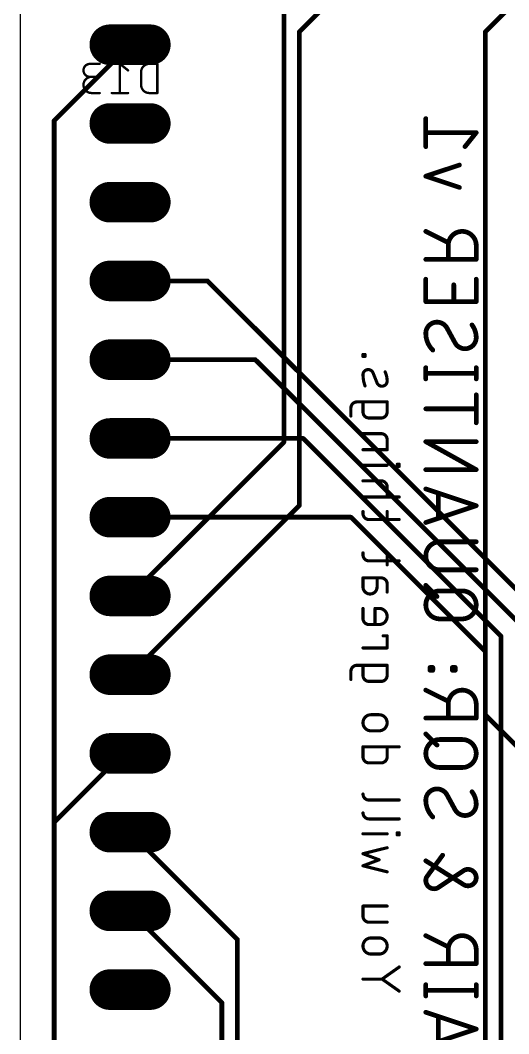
# Model space of a CAD drawing. Extents: x 0 to 39, y 0 to 99.
# Drawn here: x 0 to 15.75, y 49.68 to 82.37 of the extents above; entities that cross this region are included whole.
import ezdxf

# ---------------------------------------------------------------- set-up
doc = ezdxf.new("R2010")
doc.units = 0
for name, color, linetype in [('1', 12, 'CONTINUOUS'), ('16', 132, 'CONTINUOUS'), ('17', 110, 'CONTINUOUS'), ('20', 31, 'CONTINUOUS'), ('23', 53, 'CONTINUOUS'), ('26', 253, 'CONTINUOUS')]:
    doc.layers.add(name, color=color, linetype=linetype)

# ---------------------------------------------------------------- blocks, each defined once
blk = doc.blocks.new('LONGP100')
at = {"const_width": 1}
blk.add_lwpolyline([(-0.5, 0), (0.5, 0)], dxfattribs=at)
at = {"const_width": 0.5}
for points in [[(-0.5, 0.25, 1), (-0.5, -0.25)], [(0.5, -0.25, 1), (0.5, 0.25)]]:
    blk.add_lwpolyline(points, format="xyb", dxfattribs=at)

msp = doc.modelspace()

# ---------------------------------------------------------------- linework, layer by layer
at = {"layer": '1', "const_width": 0.1524}
for points in [[(8.5, 87), (8.5, 68.76)], [(14, 87), (9, 82)], [(15, 82), (17, 84)], [(9, 82), (9, 66.72)], [(15, 59.96), (15, 82)], [(3.54, 63.8), (8.5, 68.76)], [(3.54, 61.26), (9, 66.72)], [(18.78, 56.18), (15, 59.96)], [(3.3122, 58.72), (1.0922, 56.5)], [(3.54, 58.72), (3.3122, 58.72)], [(1.0922, 56.5), (1.0922, 37.9078)], [(3.54, 56.18), (7, 52.72)], [(3.54, 53.64), (6.5, 50.68)], [(7, 52.72), (7, 43)], [(6.5, 50.68), (6.5, 41.62)]]:
    msp.add_lwpolyline(points, dxfattribs=at)
at = {"layer": '1', "const_width": 0.0762}
for points in [[(9.0381, 82, 1), (8.9619, 82)], [(8.9731, 82.0269, 1), (9.0269, 81.9731)], [(15.0381, 82, 1), (14.9619, 82)], [(14.9731, 82.0269, 1), (15.0269, 81.9731)], [(8.4619, 68.76, 1), (8.5381, 68.76)], [(8.5269, 68.7331, 1), (8.4731, 68.7869)], [(8.9619, 66.72, 1), (9.0381, 66.72)], [(9.0269, 66.6931, 1), (8.9731, 66.7469)], [(3.5131, 63.8269, 1), (3.5669, 63.7731)], [(3.5131, 61.2869, 1), (3.5669, 61.2331)], [(14.9619, 59.96, 1), (15.0381, 59.96)], [(15.0269, 59.9869, 1), (14.9731, 59.9331)], [(3.3122, 58.7581, 1), (3.3122, 58.6819)], [(3.3391, 58.6931, 1), (3.2853, 58.7469)], [(3.54, 58.6819, 1), (3.54, 58.7581)], [(1.1303, 56.5, 1), (1.0541, 56.5)], [(1.0653, 56.5269, 1), (1.1191, 56.4731)], [(3.5669, 56.2069, 1), (3.5131, 56.1531)], [(3.5669, 53.6669, 1), (3.5131, 53.6131)], [(7.0381, 52.72, 1), (6.9619, 52.72)], [(6.9731, 52.6931, 1), (7.0269, 52.7469)], [(6.5381, 50.68, 1), (6.4619, 50.68)], [(6.4731, 50.6531, 1), (6.5269, 50.7069)]]:
    msp.add_lwpolyline(points, format="xyb", dxfattribs=at)
at = {"layer": '16', "const_width": 0.1524}
for points in [[(1.0922, 79.1322), (3.54, 81.58)], [(1.0922, 79.1322), (1.0922, 33)], [(6.04, 73.96), (3.54, 73.96)], [(16.5, 63.5), (6.04, 73.96)], [(3.54, 71.42), (7.58, 71.42)], [(7.58, 71.42), (16, 63)], [(3.54, 68.88), (9.12, 68.88)], [(9.12, 68.88), (15.5, 62.5)], [(3.54, 66.34), (10.66, 66.34)], [(10.66, 66.34), (15, 62)], [(15.5, 62.5), (15.5, 22.5)], [(15, 62), (15, 22.5)]]:
    msp.add_lwpolyline(points, dxfattribs=at)
at = {"layer": '16', "const_width": 0.0762}
for points in [[(3.5669, 81.5531, 1), (3.5131, 81.6069)], [(1.1303, 79.1322, 1), (1.0541, 79.1322)], [(1.0653, 79.1591, 1), (1.1191, 79.1053)], [(3.54, 73.9981, 1), (3.54, 73.9219)], [(6.0669, 73.9869, 1), (6.0131, 73.9331)], [(6.04, 73.9219, 1), (6.04, 73.9981)], [(3.54, 71.4581, 1), (3.54, 71.3819)], [(7.6069, 71.4469, 1), (7.5531, 71.3931)], [(7.58, 71.3819, 1), (7.58, 71.4581)], [(3.54, 68.9181, 1), (3.54, 68.8419)], [(9.1469, 68.9069, 1), (9.0931, 68.8531)], [(9.12, 68.8419, 1), (9.12, 68.9181)], [(3.54, 66.3781, 1), (3.54, 66.3019)], [(10.6869, 66.3669, 1), (10.6331, 66.3131)], [(10.66, 66.3019, 1), (10.66, 66.3781)], [(15.5381, 62.5, 1), (15.4619, 62.5)], [(15.4731, 62.4731, 1), (15.5269, 62.5269)], [(15.0381, 62, 1), (14.9619, 62)], [(14.9731, 61.9731, 1), (15.0269, 62.0269)]]:
    msp.add_lwpolyline(points, format="xyb", dxfattribs=at)
at = {"layer": '20'}
msp.add_line((0, 99.05), (0, 0), dxfattribs=at)
at = {"layer": '23'}
msp.add_point((13.7, 54.91), dxfattribs=at)
at = {"layer": '26'}
for points, const_width in [([(2.2469, 80.9619, 1), (2.2469, 80.5442)], 0.0762), ([(2.2469, 80.9809, 1), (2.2469, 80.9429)], 0.0381), ([(2.2469, 80.9429, 1), (2.2469, 80.9809)], 0.0381), ([(2.5602, 80.9429, 1), (2.5602, 80.9809)], 0.0381), ([(3.2255, 80.9768, 1), (3.2017, 80.947)], 0.0381), ([(3.2326, 80.9619, 1), (3.1945, 80.9619)], 0.0381), ([(3.4627, 80.7382, 1), (3.4865, 80.7679)], 0.0381), ([(4.1584, 80.9619, 0.4142), (3.8974, 80.7008)], 0.0762), ([(4.1584, 80.9809, 1), (4.1584, 80.9429)], 0.0381), ([(4.1584, 80.9429, 1), (4.1584, 80.9809)], 0.0381), ([(4.4385, 80.9619, 1), (4.4004, 80.9619)], 0.0381), ([(4.4195, 80.9429, 1), (4.4195, 80.9809)], 0.0381), ([(2.2992, 80.5442, 1), (2.2992, 80.0221)], 0.0762), ([(2.2469, 80.5633, 1), (2.2469, 80.5252)], 0.0381), ([(2.2469, 80.5252, 1), (2.2469, 80.5633)], 0.0381), ([(2.2992, 80.5252, 1), (2.2992, 80.5633)], 0.0381), ([(2.4558, 80.5252, 1), (2.4558, 80.5633)], 0.0381), ([(3.9164, 80.7008, 1), (3.8783, 80.7008)], 0.0381), ([(3.8783, 80.7008, 1), (3.9164, 80.7008)], 0.0381), ([(3.9164, 80.2832, 1), (3.8783, 80.2832)], 0.0381), ([(3.8783, 80.2832, 1), (3.9164, 80.2832)], 0.0381), ([(3.8974, 80.2832, 0.4142), (4.1584, 80.0221)], 0.0762), ([(2.2992, 80.0412, 1), (2.2992, 80.0031)], 0.0381), ([(2.2992, 80.0031, 1), (2.2992, 80.0412)], 0.0381), ([(2.5602, 80.0031, 1), (2.5602, 80.0412)], 0.0381), ([(2.9525, 80.0412, 1), (2.9525, 80.0031)], 0.0381), ([(3.1945, 80.0221, 1), (3.2326, 80.0221)], 0.0381), ([(3.4746, 80.0031, 1), (3.4746, 80.0412)], 0.0381), ([(4.1584, 80.0412, 1), (4.1584, 80.0031)], 0.0381), ([(4.1584, 80.003, 1), (4.1584, 80.0411)], 0.0381), ([(4.4004, 80.0221, 1), (4.4385, 80.0221)], 0.0381), ([(4.4195, 80.0031, 1), (4.4195, 80.0412)], 0.0381), ([(13.1143, 79.1967, 1), (13.0381, 79.1967)], 0.0762), ([(13.0762, 78.7832, 1), (13.0762, 78.707)], 0.0762), ([(14.7316, 78.7213, 1), (14.672, 78.7689)], 0.0762), ([(14.7018, 78.707, 1), (14.7018, 78.7832)], 0.0762), ([(13.0381, 78.2936, 1), (13.1143, 78.2936)], 0.0762), ([(14.3108, 78.3174, 1), (14.3703, 78.2698)], 0.0762), ([(14.172, 77.6634, 1), (14.1479, 77.7357)], 0.0762), ([(13.0882, 77.3745, 1), (13.0642, 77.3022)], 0.0762), ([(13.0642, 77.3745, 1), (13.0882, 77.3022)], 0.0762), ([(14.1479, 76.9409, 1), (14.172, 77.0132)], 0.0762), ([(13.0932, 75.5926, 1), (13.0592, 75.5245)], 0.0762), ([(14.7018, 75.107, 1), (13.7987, 75.107)], 0.1524), ([(13.7816, 75.1633, 1), (13.8157, 75.2314)], 0.0762), ([(13.8368, 75.107, 1), (13.7606, 75.107)], 0.0762), ([(13.7606, 75.107, 1), (13.8368, 75.107)], 0.0762), ([(14.7399, 75.107, 1), (14.6637, 75.107)], 0.0762), ([(14.6637, 75.107, 1), (14.7399, 75.107)], 0.0762), ([(13.0762, 74.6936, 1), (13.0762, 74.6174)], 0.0762), ([(13.7606, 74.6555, 1), (13.8368, 74.6555)], 0.0762), ([(14.6637, 74.6555, 1), (14.7399, 74.6555)], 0.0762), ([(14.7018, 74.6174, 1), (14.7018, 74.6936)], 0.0762), ([(13.1143, 74.0171, 1), (13.0381, 74.0171)], 0.0762), ([(14.0174, 73.8364, 1), (13.9412, 73.8364)], 0.0762), ([(14.7399, 74.0171, 1), (14.6637, 74.0171)], 0.0762), ([(13.0762, 73.3327, 1), (13.0762, 73.2565)], 0.0762), ([(13.0381, 73.2946, 1), (13.1143, 73.2946)], 0.0762), ([(13.9412, 73.2946, 1), (14.0174, 73.2946)], 0.0762), ([(14.6637, 73.2946, 1), (14.7399, 73.2946)], 0.0762), ([(14.7018, 73.2565, 1), (14.7018, 73.3327)], 0.0762), ([(13.4374, 72.6316, 0.4142), (13.0762, 72.2703)], 0.1524), ([(13.7535, 72.451, 0.2656), (13.4374, 72.6316)], 0.1524), ([(13.4374, 72.6697, 1), (13.4374, 72.5935)], 0.0762), ([(13.4374, 72.5935, 1), (13.4374, 72.6697)], 0.0762), ([(14.7018, 72.1349, 0.1623), (14.5663, 72.5413)], 0.1524), ([(14.5968, 72.5641, 1), (14.5359, 72.5184)], 0.0762), ([(13.0762, 72.2703, 0.2), (13.302, 71.7285)], 0.1524), ([(13.1143, 72.2703, 1), (13.0381, 72.2703)], 0.0762), ([(13.0381, 72.2703, 1), (13.1143, 72.2703)], 0.0762), ([(13.787, 72.4692, 1), (13.7201, 72.4327)], 0.0762), ([(13.7207, 72.4316, 1), (13.7864, 72.4703)], 0.0762), ([(14.0573, 71.9736, 1), (13.9916, 71.9349)], 0.0762), ([(14.0245, 71.9543, 0.2656), (14.3406, 71.7736)], 0.1524), ([(13.991, 71.936, 1), (14.0579, 71.9725)], 0.0762), ([(14.3406, 71.7736, 0.4142), (14.7018, 72.1349)], 0.1524), ([(14.7399, 72.1349, 1), (14.6637, 72.1349)], 0.0762), ([(14.6637, 72.1349, 1), (14.7399, 72.1349)], 0.0762), ([(11.0508, 71.6149, 1), (11.0508, 71.5641)], 0.0508), ([(11.0762, 71.5895, 1), (11.0254, 71.5895)], 0.0508), ([(11.1411, 71.5895, 1), (11.0903, 71.5895)], 0.0508), ([(11.1157, 71.5641, 1), (11.1157, 71.6149)], 0.0508), ([(13.2751, 71.7014, 1), (13.3288, 71.7555)], 0.0762), ([(14.3406, 71.8117, 1), (14.3406, 71.7355)], 0.0762), ([(14.3406, 71.7355, 1), (14.3406, 71.8117)], 0.0762), ([(11.0508, 71.55, 1), (11.0508, 71.4992)], 0.0508), ([(11.0254, 71.5246, 1), (11.0762, 71.5246)], 0.0508), ([(11.0903, 71.5246, 1), (11.1411, 71.5246)], 0.0508), ([(11.1157, 71.4992, 1), (11.1157, 71.55)], 0.0508), ([(11.3754, 70.9954, 0.8318), (11.0508, 70.9305)], 0.1016), ([(11.0508, 70.9305, 0.083), (11.1157, 70.5735)], 0.1016), ([(11.0762, 70.9309, 1), (11.0254, 70.9301)], 0.0508), ([(11.0254, 70.9301, 1), (11.0762, 70.9309)], 0.0508), ([(11.3989, 71.0048, 1), (11.3518, 70.986)], 0.0508), ([(11.3518, 70.986, 1), (11.3989, 71.0048)], 0.0508), ([(11.8297, 70.7358, 0.1025), (11.7648, 71.0279)], 0.1016), ([(11.788, 71.0383, 1), (11.7417, 71.0174)], 0.0508), ([(13.1143, 71.1623, 1), (13.0381, 71.1623)], 0.0762), ([(13.0762, 71.0197, 1), (13.0762, 70.9435)], 0.0762), ([(14.7399, 71.1623, 1), (14.6637, 71.1623)], 0.0762), ([(14.7018, 70.9435, 1), (14.7018, 71.0197)], 0.0762), ([(11.5052, 70.6709, 0.8318), (11.8297, 70.7358)], 0.1016), ([(11.5288, 70.6803, 1), (11.4816, 70.6614)], 0.0508), ([(11.4816, 70.6614, 1), (11.5288, 70.6803)], 0.0508), ([(11.8551, 70.7361, 1), (11.8043, 70.7354)], 0.0508), ([(11.8043, 70.7354, 1), (11.8551, 70.7361)], 0.0508), ([(13.0381, 70.801, 1), (13.1143, 70.801)], 0.0762), ([(14.6637, 70.801, 1), (14.7399, 70.801)], 0.0762), ([(11.0918, 70.5649, 1), (11.1396, 70.5821)], 0.0508), ([(14.7399, 70.2869, 1), (14.6637, 70.2869)], 0.0762), ([(10.8561, 70.0582, 0.4142), (10.6613, 69.8635)], 0.1016), ([(10.8561, 70.0836, 1), (10.8561, 70.0328)], 0.0508), ([(10.8561, 70.0328, 1), (10.8561, 70.0836)], 0.0508), ([(11.0762, 70.0582, 1), (11.0254, 70.0582)], 0.0508), ([(11.8551, 70.0582, 1), (11.8043, 70.0582)], 0.0508), ([(11.8297, 70.0328, 1), (11.8297, 70.0836)], 0.0508), ([(10.6867, 69.8635, 1), (10.6359, 69.8635)], 0.0508), ([(10.6359, 69.8635, 1), (10.6867, 69.8635)], 0.0508), ([(11.0508, 69.7336, 0.4142), (11.2455, 69.5389)], 0.1016), ([(11.0762, 69.7336, 1), (11.0254, 69.7336)], 0.0508), ([(11.0254, 69.7336, 1), (11.0762, 69.7336)], 0.0508), ([(11.635, 69.5389, 0.4142), (11.8297, 69.7336)], 0.1016), ([(11.8551, 69.7336, 1), (11.8043, 69.7336)], 0.0508), ([(11.8043, 69.7336, 1), (11.8551, 69.7336)], 0.0508), ([(13.0762, 69.8734, 1), (13.0762, 69.7972)], 0.0762), ([(14.7018, 69.7972, 1), (14.7018, 69.8734)], 0.0762), ([(10.6359, 69.6038, 1), (10.6867, 69.6038)], 0.0508), ([(11.2455, 69.5643, 1), (11.2455, 69.5135)], 0.0508), ([(11.2455, 69.5135, 1), (11.2455, 69.5643)], 0.0508), ([(11.635, 69.5643, 1), (11.635, 69.5135)], 0.0508), ([(11.635, 69.5135, 1), (11.635, 69.5643)], 0.0508), ([(14.6637, 69.3838, 1), (14.7399, 69.3838)], 0.0762), ([(11.0508, 69.0608, 1), (11.0508, 69.01)], 0.0508), ([(11.8297, 68.8406, 0.4142), (11.635, 69.0354)], 0.1016), ([(11.635, 69.0608, 1), (11.635, 69.01)], 0.0508), ([(11.635, 69.01, 1), (11.635, 69.0608)], 0.0508), ([(11.8551, 68.8406, 1), (11.8043, 68.8406)], 0.0508), ([(11.8043, 68.8406, 1), (11.8551, 68.8406)], 0.0508), ([(13.0947, 68.8092, 1), (13.0577, 68.7426)], 0.0762), ([(13.0762, 68.814, 1), (13.0762, 68.7378)], 0.0762), ([(14.7018, 68.7378, 1), (14.7018, 68.814)], 0.0762), ([(11.0508, 68.5415, 1), (11.0508, 68.4907)], 0.0508), ([(11.8043, 68.5161, 1), (11.8551, 68.5161)], 0.0508), ([(11.8297, 68.4907, 1), (11.8297, 68.5415)], 0.0508), ([(11.0508, 68.0391, 1), (11.0508, 67.9883)], 0.0508), ([(11.8297, 67.9883, 1), (11.8297, 68.0391)], 0.0508), ([(12.1543, 68.0716, 1), (12.1543, 68.0208)], 0.0508), ([(12.1797, 68.0462, 1), (12.1289, 68.0462)], 0.0508), ([(12.1543, 68.0067, 1), (12.1543, 67.9559)], 0.0508), ([(12.1289, 67.9813, 1), (12.1797, 67.9813)], 0.0508), ([(12.2446, 68.0462, 1), (12.1938, 68.0462)], 0.0508), ([(12.1938, 67.9813, 1), (12.2446, 67.9813)], 0.0508), ([(12.2192, 68.0208, 1), (12.2192, 68.0716)], 0.0508), ([(12.2192, 67.9559, 1), (12.2192, 68.0067)], 0.0508), ([(13.0762, 67.9109, 1), (13.0762, 67.8347)], 0.0762), ([(14.6833, 67.8395, 1), (14.7203, 67.9061)], 0.0762), ([(14.7018, 67.8347, 1), (14.7018, 67.9109)], 0.0762), ([(11.0508, 67.5368, 1), (11.0508, 67.486)], 0.0508), ([(11.8297, 67.3167, 0.4142), (11.635, 67.5114)], 0.1016), ([(11.635, 67.5368, 1), (11.635, 67.486)], 0.0508), ([(11.635, 67.486, 1), (11.635, 67.5368)], 0.0508), ([(11.8551, 67.3167, 1), (11.8043, 67.3167)], 0.0508), ([(11.0508, 67.0175, 1), (11.0508, 66.9667)], 0.0508), ([(11.8043, 67.3167, 1), (11.8551, 67.3167)], 0.0508), ([(12.2192, 66.9667, 1), (12.2192, 67.0175)], 0.0508), ([(13.0882, 67.2871, 1), (13.0642, 67.2148)], 0.0762), ([(13.5207, 67.1155, 1), (13.4445, 67.1155)], 0.0762), ([(11.8043, 66.9921, 1), (11.8551, 66.9921)], 0.0508), ([(14.7138, 66.673, 1), (14.6898, 66.7452)], 0.0762), ([(14.6898, 66.673, 1), (14.7138, 66.7452)], 0.0762), ([(11.0762, 66.5228, 1), (11.0254, 66.5228)], 0.0508), ([(11.0508, 66.4579, 0.4142), (11.2455, 66.2632)], 0.1016), ([(11.0762, 66.4579, 1), (11.0254, 66.4579)], 0.0508), ([(11.0254, 66.4579, 1), (11.0762, 66.4579)], 0.0508), ([(11.8551, 66.5228, 1), (11.8043, 66.5228)], 0.0508), ([(11.2455, 66.2886, 1), (11.2455, 66.2378)], 0.0508), ([(11.2455, 66.2378, 1), (11.2455, 66.2886)], 0.0508), ([(11.8043, 66.1334, 1), (11.8551, 66.1334)], 0.0508), ([(12.2192, 66.2378, 1), (12.2192, 66.2886)], 0.0508), ([(13.0642, 66.2034, 1), (13.0882, 66.1311)], 0.0762), ([(13.4445, 66.3027, 1), (13.5207, 66.3027)], 0.0762), ([(13.5278, 65.5454, 1), (13.5278, 64.6423)], 0.1524), ([(13.5278, 65.5835, 1), (13.5278, 65.5073)], 0.0762), ([(13.5278, 65.5073, 1), (13.5278, 65.5835)], 0.0762), ([(14.7018, 65.5073, 1), (14.7018, 65.5835)], 0.0762), ([(11.0762, 65.1893, 1), (11.0254, 65.1893)], 0.0508), ([(11.0508, 65.1244, 0.4142), (11.2455, 64.9297)], 0.1016), ([(11.0762, 65.1244, 1), (11.0254, 65.1244)], 0.0508), ([(11.0254, 65.1244, 1), (11.0762, 65.1244)], 0.0508), ([(11.8551, 65.1893, 1), (11.8043, 65.1893)], 0.0508), ([(11.2455, 64.9551, 1), (11.2455, 64.9043)], 0.0508), ([(11.2455, 64.9043, 1), (11.2455, 64.9551)], 0.0508), ([(11.8043, 64.7999, 1), (11.8551, 64.7999)], 0.0508), ([(12.2192, 64.9043, 1), (12.2192, 64.9551)], 0.0508), ([(11.0762, 64.3813, 1), (11.0254, 64.3813)], 0.0508), ([(11.0508, 64.4067, 1), (11.0508, 64.3559)], 0.0508), ([(11.5306, 64.3813, 1), (11.4798, 64.3813)], 0.0508), ([(11.8297, 64.1866, 0.4142), (11.635, 64.3813)], 0.1016), ([(11.635, 64.4067, 1), (11.635, 64.3559)], 0.0508), ([(11.635, 64.3559, 1), (11.635, 64.4067)], 0.0508), ([(13.5278, 64.6804, 1), (13.5278, 64.6042)], 0.0762), ([(13.5278, 64.6042, 1), (13.5278, 64.6804)], 0.0762), ([(14.7018, 64.6042, 1), (14.7018, 64.6804)], 0.0762), ([(11.0508, 64.0892, 1), (11.5052, 64.0892)], 0.1016), ([(11.0762, 64.0892, 1), (11.0254, 64.0892)], 0.0508), ([(11.0254, 64.0892, 1), (11.0762, 64.0892)], 0.0508), ([(11.5306, 64.0892, 1), (11.4798, 64.0892)], 0.0508), ([(11.4798, 64.0892, 1), (11.5306, 64.0892)], 0.0508), ([(11.8551, 64.1866, 1), (11.8043, 64.1866)], 0.0508), ([(11.8043, 64.1866, 1), (11.8551, 64.1866)], 0.0508), ([(13.1031, 64.1693, 1), (13.0493, 64.1154)], 0.0762), ([(11.8043, 63.9269, 1), (11.8551, 63.9269)], 0.0508), ([(13.5278, 63.9617, 1), (13.5278, 63.0586)], 0.1524), ([(13.4105, 63.7542, 1), (13.4644, 63.808)], 0.0762), ([(13.5278, 63.9998, 1), (13.5278, 63.9236)], 0.0762), ([(13.5278, 63.9236, 1), (13.5278, 63.9998)], 0.0762), ([(14.2502, 63.0586, 1), (14.2502, 63.9617)], 0.1524), ([(14.2502, 63.9998, 1), (14.2502, 63.9236)], 0.0762), ([(14.2502, 63.9236, 1), (14.2502, 63.9998)], 0.0762), ([(11.0762, 63.3966, 1), (11.0254, 63.3966)], 0.0508), ([(11.4403, 63.422, 1), (11.4403, 63.3712)], 0.0508), ([(11.4657, 63.3966, 1), (11.4149, 63.3966)], 0.0508), ([(11.5701, 62.8773, 1), (11.5701, 63.3966)], 0.1016), ([(11.5701, 63.422, 1), (11.5701, 63.3712)], 0.0508), ([(11.5701, 63.3712, 1), (11.5701, 63.422)], 0.0508), ([(11.0508, 63.072, 0.4142), (11.2455, 62.8773)], 0.1016), ([(11.0762, 63.072, 1), (11.0254, 63.072)], 0.0508), ([(11.0254, 63.072, 1), (11.0762, 63.072)], 0.0508), ([(13.5278, 63.0967, 1), (13.5278, 63.0205)], 0.0762), ([(13.5278, 63.0205, 1), (13.5278, 63.0967)], 0.0762), ([(14.2502, 63.0967, 1), (14.2502, 63.0205)], 0.0762), ([(14.2502, 63.0205, 1), (14.2502, 63.0967)], 0.0762), ([(11.2455, 62.9027, 1), (11.2455, 62.8519)], 0.0508), ([(11.2455, 62.8519, 1), (11.2455, 62.9027)], 0.0508), ([(11.4149, 62.8773, 1), (11.4657, 62.8773)], 0.0508), ([(11.5701, 62.9027, 1), (11.5701, 62.8519)], 0.0508), ([(11.5701, 62.8519, 1), (11.5701, 62.9027)], 0.0508), ([(11.6999, 62.5368, 1), (11.6999, 62.486)], 0.0508), ([(11.8551, 62.5114, 1), (11.8043, 62.5114)], 0.0508), ([(11.8297, 62.486, 1), (11.8297, 62.5368)], 0.0508), ([(11.0508, 62.1473, 1), (11.0508, 62.0965)], 0.0508), ([(11.8043, 62.1219, 1), (11.8551, 62.1219)], 0.0508), ([(11.8297, 62.0965, 1), (11.8297, 62.1473)], 0.0508), ([(10.8561, 61.5619, 0.4142), (10.6613, 61.3672)], 0.1016), ([(10.8561, 61.5873, 1), (10.8561, 61.5365)], 0.0508), ([(10.8561, 61.5365, 1), (10.8561, 61.5873)], 0.0508), ([(11.0762, 61.5619, 1), (11.0254, 61.5619)], 0.0508), ([(11.8551, 61.5619, 1), (11.8043, 61.5619)], 0.0508), ([(11.8297, 61.5365, 1), (11.8297, 61.5873)], 0.0508), ([(13.2117, 61.5298, 1), (13.2117, 61.4536)], 0.0762), ([(13.2498, 61.4917, 1), (13.1736, 61.4917)], 0.0762), ([(13.2117, 61.4395, 1), (13.2117, 61.3633)], 0.0762), ([(13.3401, 61.4917, 1), (13.2639, 61.4917)], 0.0762), ([(13.302, 61.4536, 1), (13.302, 61.5298)], 0.0762), ([(13.302, 61.3633, 1), (13.302, 61.4395)], 0.0762), ([(13.9342, 61.5298, 1), (13.9342, 61.4536)], 0.0762), ([(13.9723, 61.4917, 1), (13.8961, 61.4917)], 0.0762), ([(13.9342, 61.4395, 1), (13.9342, 61.3633)], 0.0762), ([(14.0626, 61.4917, 1), (13.9864, 61.4917)], 0.0762), ([(14.0245, 61.4536, 1), (14.0245, 61.5298)], 0.0762), ([(14.0245, 61.3633, 1), (14.0245, 61.4395)], 0.0762), ([(10.6867, 61.3672, 1), (10.6359, 61.3672)], 0.0508), ([(10.6359, 61.3672, 1), (10.6867, 61.3672)], 0.0508), ([(11.0508, 61.2374, 0.4142), (11.2455, 61.0426)], 0.1016), ([(11.0762, 61.2374, 1), (11.0254, 61.2374)], 0.0508), ([(11.0254, 61.2374, 1), (11.0762, 61.2374)], 0.0508), ([(11.635, 61.0426, 0.4142), (11.8297, 61.2374)], 0.1016), ([(11.8551, 61.2374, 1), (11.8043, 61.2374)], 0.0508), ([(11.8043, 61.2374, 1), (11.8551, 61.2374)], 0.0508), ([(13.1736, 61.4014, 1), (13.2498, 61.4014)], 0.0762), ([(13.2639, 61.4014, 1), (13.3401, 61.4014)], 0.0762), ([(13.8961, 61.4014, 1), (13.9723, 61.4014)], 0.0762), ([(13.9864, 61.4014, 1), (14.0626, 61.4014)], 0.0762), ([(10.6359, 61.1075, 1), (10.6867, 61.1075)], 0.0508), ([(11.2455, 61.068, 1), (11.2455, 61.0172)], 0.0508), ([(11.2455, 61.0172, 1), (11.2455, 61.068)], 0.0508), ([(11.635, 61.068, 1), (11.635, 61.0172)], 0.0508), ([(11.635, 61.0172, 1), (11.635, 61.068)], 0.0508), ([(13.0932, 60.7951, 1), (13.0592, 60.7269)], 0.0762), ([(14.7018, 60.3095, 1), (13.7987, 60.3095)], 0.1524), ([(13.8368, 60.3095, 1), (13.7606, 60.3095)], 0.0762), ([(13.7606, 60.3095, 1), (13.8368, 60.3095)], 0.0762), ([(13.7816, 60.3657, 1), (13.8157, 60.4338)], 0.0762), ([(14.7399, 60.3095, 1), (14.6637, 60.3095)], 0.0762), ([(14.6637, 60.3095, 1), (14.7399, 60.3095)], 0.0762), ([(11.3104, 59.9676, 1), (11.3104, 59.4483)], 0.1016), ([(11.3104, 59.993, 1), (11.3104, 59.9422)], 0.0508), ([(11.3104, 59.9422, 1), (11.3104, 59.993)], 0.0508), ([(11.5701, 59.4483, 1), (11.5701, 59.9676)], 0.1016), ([(11.5701, 59.993, 1), (11.5701, 59.9422)], 0.0508), ([(11.5701, 59.9422, 1), (11.5701, 59.993)], 0.0508), ([(13.0762, 59.896, 1), (13.0762, 59.8198)], 0.0762), ([(13.7606, 59.8579, 1), (13.8368, 59.8579)], 0.0762), ([(14.6637, 59.8579, 1), (14.7399, 59.8579)], 0.0762), ([(14.7018, 59.8198, 1), (14.7018, 59.896)], 0.0762), ([(11.3104, 59.4737, 1), (11.3104, 59.4229)], 0.0508), ([(11.3104, 59.4229, 1), (11.3104, 59.4737)], 0.0508), ([(11.5701, 59.4737, 1), (11.5701, 59.4229)], 0.0508), ([(11.5701, 59.4229, 1), (11.5701, 59.4737)], 0.0508), ([(13.1031, 59.3757, 1), (13.0493, 59.3218)], 0.0762), ([(13.5278, 59.1681, 1), (13.5278, 58.265)], 0.1524), ([(13.5278, 59.2062, 1), (13.5278, 59.13)], 0.0762), ([(13.5278, 59.13, 1), (13.5278, 59.2062)], 0.0762), ([(14.2502, 58.265, 1), (14.2502, 59.1681)], 0.1524), ([(14.2502, 59.2062, 1), (14.2502, 59.13)], 0.0762), ([(14.2502, 59.13, 1), (14.2502, 59.2062)], 0.0762), ([(11.0508, 58.9584, 1), (11.0508, 58.9076)], 0.0508), ([(11.0762, 58.933, 1), (11.0254, 58.933)], 0.0508), ([(11.8551, 58.933, 1), (11.8043, 58.933)], 0.0508), ([(12.2192, 58.9076, 1), (12.2192, 58.9584)], 0.0508), ([(13.4105, 58.9606, 1), (13.4644, 59.0145)], 0.0762), ([(11.0508, 58.6085, 0.4142), (11.2455, 58.4137)], 0.1016), ([(11.0762, 58.6085, 1), (11.0254, 58.6085)], 0.0508), ([(11.0254, 58.6085, 1), (11.0762, 58.6085)], 0.0508), ([(11.635, 58.4137, 0.4142), (11.8297, 58.6085)], 0.1016), ([(11.8551, 58.6085, 1), (11.8043, 58.6085)], 0.0508), ([(11.8043, 58.6085, 1), (11.8551, 58.6085)], 0.0508), ([(11.2455, 58.4391, 1), (11.2455, 58.3883)], 0.0508), ([(11.2455, 58.3883, 1), (11.2455, 58.4391)], 0.0508), ([(11.635, 58.4391, 1), (11.635, 58.3883)], 0.0508), ([(11.635, 58.3883, 1), (11.635, 58.4391)], 0.0508), ([(13.5278, 58.3031, 1), (13.5278, 58.2269)], 0.0762), ([(13.5278, 58.2269, 1), (13.5278, 58.3031)], 0.0762), ([(14.2502, 58.3031, 1), (14.2502, 58.2269)], 0.0762), ([(14.2502, 58.2269, 1), (14.2502, 58.3031)], 0.0762), ([(13.4374, 57.5735, 0.4142), (13.0762, 57.2123)], 0.1524), ([(13.7535, 57.3929, 0.2656), (13.4374, 57.5735)], 0.1524), ([(13.4374, 57.6116, 1), (13.4374, 57.5354)], 0.0762), ([(13.4374, 57.5354, 1), (13.4374, 57.6116)], 0.0762), ([(14.7018, 57.0768, 0.1623), (14.5663, 57.4832)], 0.1524), ([(14.5968, 57.506, 1), (14.5359, 57.4603)], 0.0762), ([(11.0508, 57.4101, 0.4142), (11.2455, 57.2154)], 0.1016), ([(11.0762, 57.4101, 1), (11.0254, 57.4101)], 0.0508), ([(11.2455, 57.2408, 1), (11.2455, 57.19)], 0.0508), ([(11.2455, 57.19, 1), (11.2455, 57.2408)], 0.0508), ([(12.2192, 57.19, 1), (12.2192, 57.2408)], 0.0508), ([(13.0762, 57.2123, 0.2), (13.302, 56.6704)], 0.1524), ([(13.1143, 57.2123, 1), (13.0381, 57.2123)], 0.0762), ([(13.0381, 57.2123, 1), (13.1143, 57.2123)], 0.0762), ([(13.787, 57.4111, 1), (13.7201, 57.3746)], 0.0762), ([(13.7207, 57.3735, 1), (13.7864, 57.4122)], 0.0762), ([(14.0573, 56.9155, 1), (13.9916, 56.8768)], 0.0762), ([(14.0245, 56.8962, 0.2656), (14.3406, 56.7155)], 0.1524), ([(13.991, 56.8779, 1), (14.0579, 56.9144)], 0.0762), ([(14.3406, 56.7155, 0.4142), (14.7018, 57.0768)], 0.1524), ([(14.7399, 57.0768, 1), (14.6637, 57.0768)], 0.0762), ([(14.6637, 57.0768, 1), (14.7399, 57.0768)], 0.0762), ([(11.0508, 56.8005, 0.4142), (11.2455, 56.6058)], 0.1016), ([(11.0762, 56.8005, 1), (11.0254, 56.8005)], 0.0508), ([(11.2455, 56.6312, 1), (11.2455, 56.5804)], 0.0508), ([(11.2455, 56.5804, 1), (11.2455, 56.6312)], 0.0508), ([(12.2192, 56.5804, 1), (12.2192, 56.6312)], 0.0508), ([(13.2751, 56.6433, 1), (13.3288, 56.6974)], 0.0762), ([(14.3406, 56.7536, 1), (14.3406, 56.6774)], 0.0762), ([(14.3406, 56.6774, 1), (14.3406, 56.7536)], 0.0762), ([(11.0508, 56.152, 1), (11.0508, 56.1012)], 0.0508), ([(11.8297, 56.1012, 1), (11.8297, 56.152)], 0.0508), ([(12.1543, 56.1844, 1), (12.1543, 56.1336)], 0.0508), ([(12.1797, 56.159, 1), (12.1289, 56.159)], 0.0508), ([(12.1543, 56.1195, 1), (12.1543, 56.0687)], 0.0508), ([(12.1289, 56.0941, 1), (12.1797, 56.0941)], 0.0508), ([(12.2446, 56.159, 1), (12.1938, 56.159)], 0.0508), ([(12.1938, 56.0941, 1), (12.2446, 56.0941)], 0.0508), ([(12.2192, 56.1336, 1), (12.2192, 56.1844)], 0.0508), ([(12.2192, 56.0687, 1), (12.2192, 56.1195)], 0.0508), ([(11.8359, 55.6532, 1), (11.8236, 55.7025)], 0.0508), ([(11.0597, 55.5069, 1), (11.0419, 55.4593)], 0.0508), ([(11.0446, 55.5077, 1), (11.057, 55.4585)], 0.0508), ([(11.579, 55.2646, 1), (11.5612, 55.3121)], 0.0508), ([(11.5612, 55.2646, 1), (11.579, 55.3121)], 0.0508), ([(13.0965, 55.2873, 1), (13.0559, 55.2228)], 0.0762), ([(13.6488, 55.4132, 1), (13.5873, 55.4582)], 0.0762), ([(11.057, 55.1183, 1), (11.0446, 55.069)], 0.0508), ([(11.0419, 55.1174, 1), (11.0597, 55.0698)], 0.0508), ([(11.8236, 54.8743, 1), (11.8359, 54.9235)], 0.0508), ([(14.7018, 54.7132, 0.5884), (14.2954, 54.939)], 0.1524), ([(14.2753, 54.9713, 1), (14.3155, 54.9066)], 0.0762), ([(14.3165, 54.9073, 1), (14.2743, 54.9707)], 0.0762), ([(13.1214, 54.7584, 0.1623), (13.0762, 54.6229)], 0.1524), ([(13.0762, 54.6229, 0.4142), (13.3471, 54.352)], 0.1524), ([(13.1143, 54.6229, 1), (13.0381, 54.6229)], 0.0762), ([(13.0381, 54.6229, 1), (13.1143, 54.6229)], 0.0762), ([(13.0906, 54.7809, 1), (13.1521, 54.7358)], 0.0762), ([(13.1518, 54.7355, 1), (13.0909, 54.7812)], 0.0762), ([(14.2954, 54.4874, 0.5884), (14.7018, 54.7132)], 0.1524), ([(14.7399, 54.7132, 1), (14.6637, 54.7132)], 0.0762), ([(14.6637, 54.7132, 1), (14.7399, 54.7132)], 0.0762), ([(13.3471, 54.352, 0.1623), (13.4826, 54.3971)], 0.1524), ([(13.3471, 54.3901, 1), (13.3471, 54.3139)], 0.0762), ([(13.3471, 54.3139, 1), (13.3471, 54.3901)], 0.0762), ([(13.4615, 54.4288, 1), (13.5037, 54.3654)], 0.0762), ([(13.5055, 54.3666, 1), (13.4597, 54.4276)], 0.0762), ([(14.3155, 54.5198, 1), (14.2753, 54.4551)], 0.0762), ([(14.2751, 54.4552, 1), (14.3157, 54.5197)], 0.0762), ([(11.0762, 53.7954, 1), (11.0254, 53.7954)], 0.0508), ([(11.0508, 53.8208, 1), (11.0508, 53.77)], 0.0508), ([(11.8297, 53.77, 1), (11.8297, 53.8208)], 0.0508), ([(11.0508, 53.4709, 0.4142), (11.2455, 53.2761)], 0.1016), ([(11.0762, 53.4709, 1), (11.0254, 53.4709)], 0.0508), ([(11.0254, 53.4709, 1), (11.0762, 53.4709)], 0.0508), ([(11.2455, 53.3015, 1), (11.2455, 53.2507)], 0.0508), ([(11.2455, 53.2507, 1), (11.2455, 53.3015)], 0.0508), ([(11.8297, 53.2507, 1), (11.8297, 53.3015)], 0.0508), ([(11.3104, 52.7667, 1), (11.3104, 52.2474)], 0.1016), ([(11.3104, 52.7921, 1), (11.3104, 52.7413)], 0.0508), ([(11.3104, 52.7413, 1), (11.3104, 52.7921)], 0.0508), ([(11.5701, 52.2474, 1), (11.5701, 52.7667)], 0.1016), ([(11.5701, 52.7921, 1), (11.5701, 52.7413)], 0.0508), ([(11.5701, 52.7413, 1), (11.5701, 52.7921)], 0.0508), ([(13.0932, 52.8753, 1), (13.0592, 52.8071)], 0.0762), ([(14.7018, 52.3896, 1), (13.7987, 52.3896)], 0.1524), ([(13.8368, 52.3896, 1), (13.7606, 52.3896)], 0.0762), ([(13.7606, 52.3896, 1), (13.8368, 52.3896)], 0.0762), ([(13.7816, 52.4459, 1), (13.8157, 52.514)], 0.0762), ([(14.7399, 52.3896, 1), (14.6637, 52.3896)], 0.0762), ([(14.6637, 52.3896, 1), (14.7399, 52.3896)], 0.0762), ([(11.3104, 52.2728, 1), (11.3104, 52.222)], 0.0508), ([(11.3104, 52.222, 1), (11.3104, 52.2728)], 0.0508), ([(11.5701, 52.2728, 1), (11.5701, 52.222)], 0.0508), ([(11.5701, 52.222, 1), (11.5701, 52.2728)], 0.0508), ([(13.0762, 51.9762, 1), (13.0762, 51.9)], 0.0762), ([(14.7018, 51.9, 1), (14.7018, 51.9762)], 0.0762), ([(12.2338, 51.809, 1), (12.2046, 51.8505)], 0.0508), ([(13.7606, 51.9381, 1), (13.8368, 51.9381)], 0.0762), ([(14.6637, 51.9381, 1), (14.7399, 51.9381)], 0.0762), ([(11.0508, 51.4657, 1), (11.0508, 51.4149)], 0.0508), ([(11.6821, 51.461, 1), (11.6528, 51.4195)], 0.0508), ([(11.6528, 51.461, 1), (11.6821, 51.4195)], 0.0508), ([(11.6675, 51.4149, 1), (11.6675, 51.4657)], 0.0508), ([(13.1143, 51.2585, 1), (13.0381, 51.2585)], 0.0762), ([(14.7399, 51.2585, 1), (14.6637, 51.2585)], 0.0762), ([(12.2046, 51.03, 1), (12.2338, 51.0716)], 0.0508), ([(13.0762, 51.116, 1), (13.0762, 51.0398)], 0.0762), ([(14.7018, 51.0398, 1), (14.7018, 51.116)], 0.0762), ([(13.0381, 50.8973, 1), (13.1143, 50.8973)], 0.0762), ([(14.6637, 50.8973, 1), (14.7399, 50.8973)], 0.0762), ([(13.0882, 50.4054, 1), (13.0642, 50.3331)], 0.0762), ([(13.5207, 50.2338, 1), (13.4445, 50.2338)], 0.0762), ([(14.7138, 49.7912, 1), (14.6898, 49.8635)], 0.0762), ([(14.6898, 49.7912, 1), (14.7138, 49.8635)], 0.0762)]:
    msp.add_lwpolyline(points, format="xyb", dxfattribs=dict(at, const_width=const_width))
for points, const_width in [([(2.5602, 80.9619), (2.2469, 80.9619)], 0.0762), ([(3.4746, 80.7531), (3.2136, 80.9619)], 0.0762), ([(3.2136, 80.9619), (3.2136, 80.0221)], 0.0762), ([(4.4195, 80.9619), (4.1584, 80.9619)], 0.0762), ([(4.4195, 80.0221), (4.4195, 80.9619)], 0.0762), ([(2.2469, 80.5442), (2.4558, 80.5442)], 0.0762), ([(3.8974, 80.7008), (3.8974, 80.2832)], 0.0762), ([(2.5602, 80.0221), (2.2992, 80.0221)], 0.0762), ([(3.4746, 80.0221), (2.9525, 80.0221)], 0.0762), ([(4.1584, 80.0221), (4.4195, 80.0221)], 0.0762), ([(13.0762, 78.2936), (13.0762, 79.1967)], 0.1524), ([(14.7018, 78.7451), (13.0762, 78.7451)], 0.1524), ([(14.3406, 78.2936), (14.7018, 78.7451)], 0.1524), ([(13.0762, 77.3383), (14.1599, 77.6996)], 0.1524), ([(14.1599, 76.9771), (13.0762, 77.3383)], 0.1524), ([(13.0762, 75.5586), (13.7987, 75.1973)], 0.1524), ([(13.7987, 75.107), (13.7987, 74.6555)], 0.1524), ([(14.7018, 74.6555), (14.7018, 75.107)], 0.1524), ([(13.0762, 74.6555), (14.7018, 74.6555)], 0.1524), ([(13.0762, 74.0171), (13.0762, 73.2946)], 0.1524), ([(13.9793, 73.2946), (13.9793, 73.8364)], 0.1524), ([(14.7018, 73.2946), (14.7018, 74.0171)], 0.1524), ([(13.0762, 73.2946), (14.7018, 73.2946)], 0.1524), ([(13.7535, 72.451), (14.0245, 71.9543)], 0.1524), ([(11.1157, 71.5895), (11.0508, 71.5895)], 0.1016), ([(11.0508, 71.5895), (11.0508, 71.5246)], 0.1016), ([(11.1157, 71.5246), (11.1157, 71.5895)], 0.1016), ([(11.0508, 71.5246), (11.1157, 71.5246)], 0.1016), ([(11.3754, 70.9954), (11.5052, 70.6709)], 0.1016), ([(13.0762, 70.801), (13.0762, 71.1623)], 0.1524), ([(14.7018, 70.9816), (13.0762, 70.9816)], 0.1524), ([(14.7018, 70.801), (14.7018, 71.1623)], 0.1524), ([(14.7018, 69.3838), (14.7018, 70.2869)], 0.1524), ([(11.8297, 70.0582), (10.8561, 70.0582)], 0.1016), ([(11.0508, 70.0582), (11.0508, 69.7336)], 0.1016), ([(11.8297, 69.7336), (11.8297, 70.0582)], 0.1016), ([(10.6613, 69.8635), (10.6613, 69.6038)], 0.1016), ([(13.0762, 69.8353), (14.7018, 69.8353)], 0.1524), ([(11.2455, 69.5389), (11.635, 69.5389)], 0.1016), ([(11.635, 69.0354), (11.0508, 69.0354)], 0.1016), ([(11.8297, 68.5161), (11.8297, 68.8406)], 0.1016), ([(14.7018, 67.8728), (13.0762, 68.7759)], 0.1524), ([(13.0762, 68.7759), (14.7018, 68.7759)], 0.1524), ([(11.0508, 68.5161), (11.8297, 68.5161)], 0.1016), ([(11.0508, 68.0137), (11.8297, 68.0137)], 0.1016), ([(12.2192, 68.0462), (12.1543, 68.0462)], 0.1016), ([(12.1543, 68.0462), (12.1543, 67.9813)], 0.1016), ([(12.1543, 67.9813), (12.2192, 67.9813)], 0.1016), ([(12.2192, 67.9813), (12.2192, 68.0462)], 0.1016), ([(13.0762, 67.8728), (14.7018, 67.8728)], 0.1524), ([(11.635, 67.5114), (11.0508, 67.5114)], 0.1016), ([(11.8297, 66.9921), (11.8297, 67.3167)], 0.1016), ([(11.0508, 66.9921), (12.2192, 66.9921)], 0.1016), ([(14.7018, 66.7091), (13.0762, 67.251)], 0.1524), ([(13.4826, 67.1155), (13.4826, 66.3027)], 0.1524), ([(13.0762, 66.1672), (14.7018, 66.7091)], 0.1524), ([(11.0508, 66.4579), (11.0508, 66.5228)], 0.1016), ([(11.8297, 66.1334), (11.8297, 66.5228)], 0.1016), ([(12.2192, 66.2632), (11.2455, 66.2632)], 0.1016), ([(13.5278, 65.5454), (14.7018, 65.5454)], 0.1524), ([(11.0508, 65.1244), (11.0508, 65.1893)], 0.1016), ([(11.8297, 64.7999), (11.8297, 65.1893)], 0.1016), ([(12.2192, 64.9297), (11.2455, 64.9297)], 0.1016), ([(11.0508, 64.0892), (11.0508, 64.3813)], 0.1016), ([(11.0508, 64.3813), (11.635, 64.3813)], 0.1016), ([(11.5052, 64.3813), (11.5052, 64.0892)], 0.1016), ([(14.7018, 64.6423), (13.5278, 64.6423)], 0.1524), ([(11.8297, 64.1866), (11.8297, 63.9269)], 0.1016), ([(13.4374, 63.7811), (13.0762, 64.1423)], 0.1524), ([(14.2502, 63.9617), (13.5278, 63.9617)], 0.1524), ([(11.0508, 63.3966), (11.0508, 63.072)], 0.1016), ([(11.5701, 63.3966), (11.4403, 63.3966)], 0.1016), ([(11.4403, 63.3966), (11.4403, 62.8773)], 0.1016), ([(13.5278, 63.0586), (14.2502, 63.0586)], 0.1524), ([(11.2455, 62.8773), (11.5701, 62.8773)], 0.1016), ([(11.8297, 62.5114), (11.6999, 62.5114)], 0.1016), ([(11.8297, 62.1219), (11.8297, 62.5114)], 0.1016), ([(11.0508, 62.1219), (11.8297, 62.1219)], 0.1016), ([(11.8297, 61.5619), (10.8561, 61.5619)], 0.1016), ([(11.0508, 61.5619), (11.0508, 61.2374)], 0.1016), ([(11.8297, 61.2374), (11.8297, 61.5619)], 0.1016), ([(13.302, 61.4917), (13.2117, 61.4917)], 0.1524), ([(13.2117, 61.4917), (13.2117, 61.4014)], 0.1524), ([(13.2117, 61.4014), (13.302, 61.4014)], 0.1524), ([(13.302, 61.4014), (13.302, 61.4917)], 0.1524), ([(14.0245, 61.4917), (13.9342, 61.4917)], 0.1524), ([(13.9342, 61.4917), (13.9342, 61.4014)], 0.1524), ([(13.9342, 61.4014), (14.0245, 61.4014)], 0.1524), ([(14.0245, 61.4014), (14.0245, 61.4917)], 0.1524), ([(10.6613, 61.3672), (10.6613, 61.1075)], 0.1016), ([(11.2455, 61.0426), (11.635, 61.0426)], 0.1016), ([(13.0762, 60.761), (13.7987, 60.3998)], 0.1524), ([(13.7987, 60.3095), (13.7987, 59.8579)], 0.1524), ([(14.7018, 59.8579), (14.7018, 60.3095)], 0.1524), ([(11.5701, 59.9676), (11.3104, 59.9676)], 0.1016), ([(13.0762, 59.8579), (14.7018, 59.8579)], 0.1524), ([(11.3104, 59.4483), (11.5701, 59.4483)], 0.1016), ([(13.4374, 58.9875), (13.0762, 59.3488)], 0.1524), ([(14.2502, 59.1681), (13.5278, 59.1681)], 0.1524), ([(12.2192, 58.933), (11.0508, 58.933)], 0.1016), ([(11.0508, 58.933), (11.0508, 58.6085)], 0.1016), ([(11.8297, 58.6085), (11.8297, 58.933)], 0.1016), ([(11.2455, 58.4137), (11.635, 58.4137)], 0.1016), ([(13.5278, 58.265), (14.2502, 58.265)], 0.1524), ([(12.2192, 57.2154), (11.2455, 57.2154)], 0.1016), ([(13.7535, 57.3929), (14.0245, 56.8962)], 0.1524), ([(12.2192, 56.6058), (11.2455, 56.6058)], 0.1016), ([(11.0508, 56.1266), (11.8297, 56.1266)], 0.1016), ([(12.2192, 56.159), (12.1543, 56.159)], 0.1016), ([(12.1543, 56.159), (12.1543, 56.0941)], 0.1016), ([(12.1543, 56.0941), (12.2192, 56.0941)], 0.1016), ([(12.2192, 56.0941), (12.2192, 56.159)], 0.1016), ([(11.0508, 55.4831), (11.8297, 55.6778)], 0.1016), ([(11.5701, 55.2884), (11.0508, 55.4831)], 0.1016), ([(11.0508, 55.0936), (11.5701, 55.2884)], 0.1016), ([(14.2954, 54.4874), (13.0762, 55.2551)], 0.1524), ([(13.1214, 54.7584), (13.6181, 55.4357)], 0.1524), ([(11.8297, 54.8989), (11.0508, 55.0936)], 0.1016), ([(13.4826, 54.3971), (14.2954, 54.939)], 0.1524), ([(11.0508, 53.4709), (11.0508, 53.7954)], 0.1016), ([(11.0508, 53.7954), (11.8297, 53.7954)], 0.1016), ([(11.8297, 53.2761), (11.2455, 53.2761)], 0.1016), ([(11.5701, 52.7667), (11.3104, 52.7667)], 0.1016), ([(13.0762, 52.8412), (13.7987, 52.4799)], 0.1524), ([(13.7987, 52.3896), (13.7987, 51.9381)], 0.1524), ([(14.7018, 51.9381), (14.7018, 52.3896)], 0.1524), ([(11.3104, 52.2474), (11.5701, 52.2474)], 0.1016), ([(13.0762, 51.9381), (14.7018, 51.9381)], 0.1524), ([(11.6675, 51.4403), (12.2192, 51.8297)], 0.1016), ([(11.0508, 51.4403), (11.6675, 51.4403)], 0.1016), ([(12.2192, 51.0508), (11.6675, 51.4403)], 0.1016), ([(13.0762, 50.8973), (13.0762, 51.2585)], 0.1524), ([(14.7018, 50.8973), (14.7018, 51.2585)], 0.1524), ([(14.7018, 51.0779), (13.0762, 51.0779)], 0.1524), ([(14.7018, 49.8274), (13.0762, 50.3692)], 0.1524), ([(13.4826, 50.2338), (13.4826, 49.421)], 0.1524), ([(13.0762, 49.2855), (14.7018, 49.8274)], 0.1524)]:
    msp.add_lwpolyline(points, dxfattribs=dict(at, const_width=const_width))

# ---------------------------------------------------------------- block references
at = {"layer": '17', "xscale": 1.308, "yscale": 1.308}
for p in [(3.54, 81.58), (3.54, 81.58), (3.54, 73.96), (3.54, 73.96), (3.54, 71.42), (3.54, 71.42), (3.54, 68.88), (3.54, 68.88), (3.54, 66.34), (3.54, 66.34), (3.54, 53.64), (3.54, 53.64), (3.54, 51.1), (3.54, 51.1)]:
    msp.add_blockref('LONGP100', p, dxfattribs=at)
at = {"layer": '17', "xscale": 1.308, "yscale": 1.308, "rotation": 180}
for p in [(3.54, 79.04), (3.54, 79.04), (3.54, 76.5), (3.54, 76.5), (3.54, 63.8), (3.54, 63.8), (3.54, 61.26), (3.54, 61.26), (3.54, 58.72), (3.54, 58.72), (3.54, 56.18), (3.54, 56.18)]:
    msp.add_blockref('LONGP100', p, dxfattribs=at)

doc.saveas('drawing.dxf')
